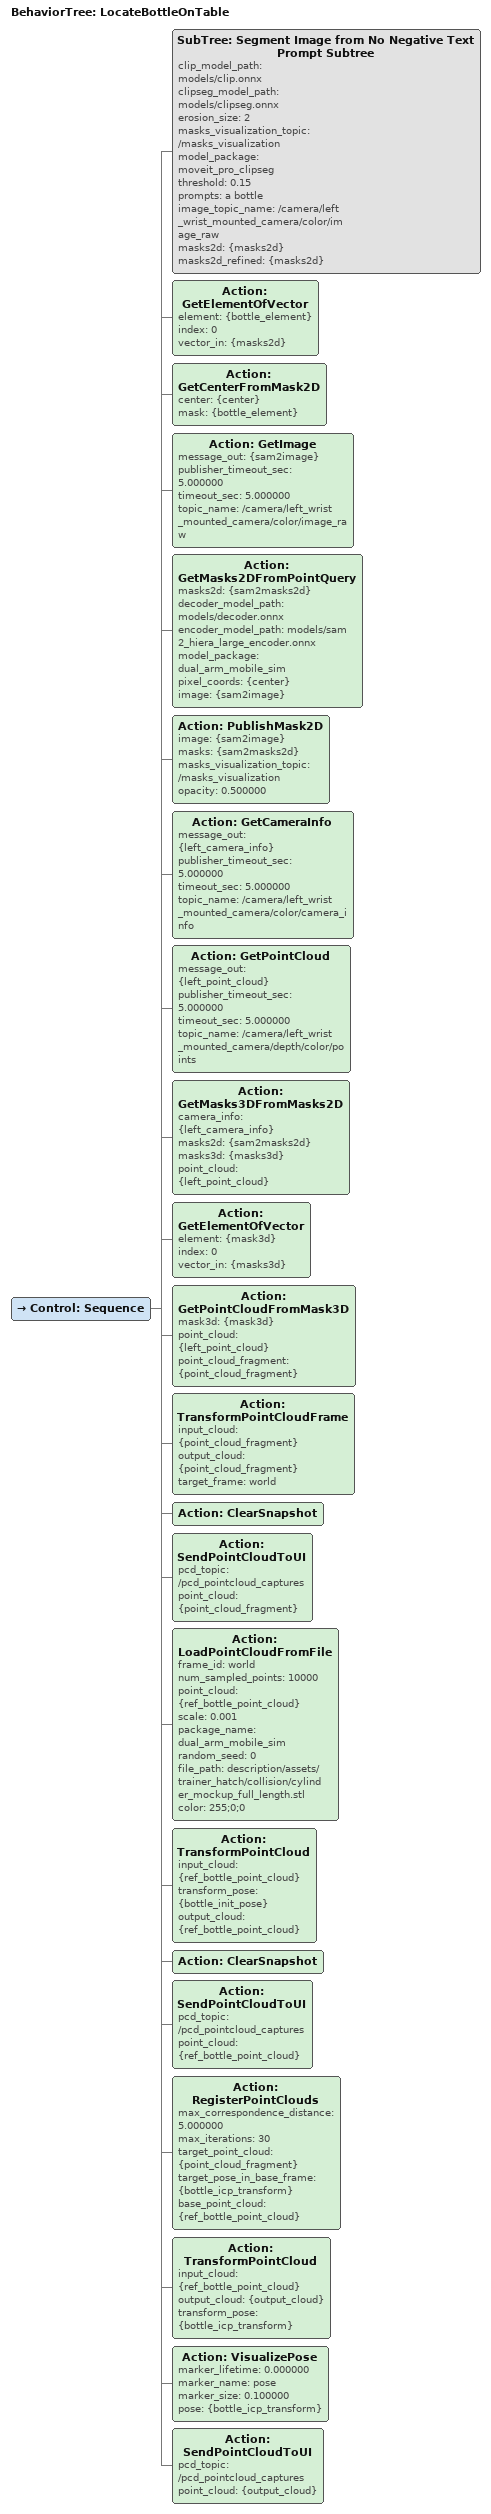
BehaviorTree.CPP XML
<?xml version="1.0" encoding="UTF-8" ?>
<root BTCPP_format="4" main_tree_to_execute="LocateBottleOnTable">
  <BehaviorTree ID="LocateBottleOnTable">
    <Control ID="Sequence">
      <SubTree
        ID="Segment Image from No Negative Text Prompt Subtree"
        clip_model_path="models/clip.onnx"
        clipseg_model_path="models/clipseg.onnx"
        erosion_size="2"
        masks_visualization_topic="/masks_visualization"
        model_package="moveit_pro_clipseg"
        threshold="0.15"
        prompts="a bottle"
        image_topic_name="/camera/left_wrist_mounted_camera/color/image_raw"
        masks2d="{masks2d}"
        masks2d_refined="{masks2d}"
      />
      <Action
        ID="GetElementOfVector"
        element="{bottle_element}"
        index="0"
        vector_in="{masks2d}"
      />
      <Action
        ID="GetCenterFromMask2D"
        center="{center}"
        mask="{bottle_element}"
      />
      <Action
        ID="GetImage"
        message_out="{sam2image}"
        publisher_timeout_sec="5.000000"
        timeout_sec="5.000000"
        topic_name="/camera/left_wrist_mounted_camera/color/image_raw"
      />
      <Action
        ID="GetMasks2DFromPointQuery"
        masks2d="{sam2masks2d}"
        decoder_model_path="models/decoder.onnx"
        encoder_model_path="models/sam2_hiera_large_encoder.onnx"
        model_package="dual_arm_mobile_sim"
        pixel_coords="{center}"
        image="{sam2image}"
      />
      <Action
        ID="PublishMask2D"
        image="{sam2image}"
        masks="{sam2masks2d}"
        masks_visualization_topic="/masks_visualization"
        opacity="0.500000"
      />
      <Action
        ID="GetCameraInfo"
        message_out="{left_camera_info}"
        publisher_timeout_sec="5.000000"
        timeout_sec="5.000000"
        topic_name="/camera/left_wrist_mounted_camera/color/camera_info"
      />
      <Action
        ID="GetPointCloud"
        message_out="{left_point_cloud}"
        publisher_timeout_sec="5.000000"
        timeout_sec="5.000000"
        topic_name="/camera/left_wrist_mounted_camera/depth/color/points"
      />
      <Action
        ID="GetMasks3DFromMasks2D"
        camera_info="{left_camera_info}"
        masks2d="{sam2masks2d}"
        masks3d="{masks3d}"
        point_cloud="{left_point_cloud}"
      />
      <Action
        ID="GetElementOfVector"
        element="{mask3d}"
        index="0"
        vector_in="{masks3d}"
      />
      <Action
        ID="GetPointCloudFromMask3D"
        mask3d="{mask3d}"
        point_cloud="{left_point_cloud}"
        point_cloud_fragment="{point_cloud_fragment}"
      />
      <Action
        ID="TransformPointCloudFrame"
        input_cloud="{point_cloud_fragment}"
        output_cloud="{point_cloud_fragment}"
        target_frame="world"
      />
      <Action ID="ClearSnapshot" />
      <Action
        ID="SendPointCloudToUI"
        pcd_topic="/pcd_pointcloud_captures"
        point_cloud="{point_cloud_fragment}"
      />
      <Action
        ID="LoadPointCloudFromFile"
        frame_id="world"
        num_sampled_points="10000"
        point_cloud="{ref_bottle_point_cloud}"
        scale="0.001"
        package_name="dual_arm_mobile_sim"
        random_seed="0"
        file_path="description/assets/trainer_hatch/collision/cylinder_mockup_full_length.stl"
        color="255;0;0"
      />
      <Action
        ID="TransformPointCloud"
        input_cloud="{ref_bottle_point_cloud}"
        transform_pose="{bottle_init_pose}"
        output_cloud="{ref_bottle_point_cloud}"
      />
      <Action ID="ClearSnapshot" />
      <Action
        ID="SendPointCloudToUI"
        pcd_topic="/pcd_pointcloud_captures"
        point_cloud="{ref_bottle_point_cloud}"
      />
      <Action
        ID="RegisterPointClouds"
        max_correspondence_distance="5.000000"
        max_iterations="30"
        target_point_cloud="{point_cloud_fragment}"
        target_pose_in_base_frame="{bottle_icp_transform}"
        base_point_cloud="{ref_bottle_point_cloud}"
      />
      <Action
        ID="TransformPointCloud"
        input_cloud="{ref_bottle_point_cloud}"
        output_cloud="{output_cloud}"
        transform_pose="{bottle_icp_transform}"
      />
      <Action
        ID="VisualizePose"
        marker_lifetime="0.000000"
        marker_name="pose"
        marker_size="0.100000"
        pose="{bottle_icp_transform}"
      />
      <Action
        ID="SendPointCloudToUI"
        pcd_topic="/pcd_pointcloud_captures"
        point_cloud="{output_cloud}"
      />
    </Control>
  </BehaviorTree>
</root>
